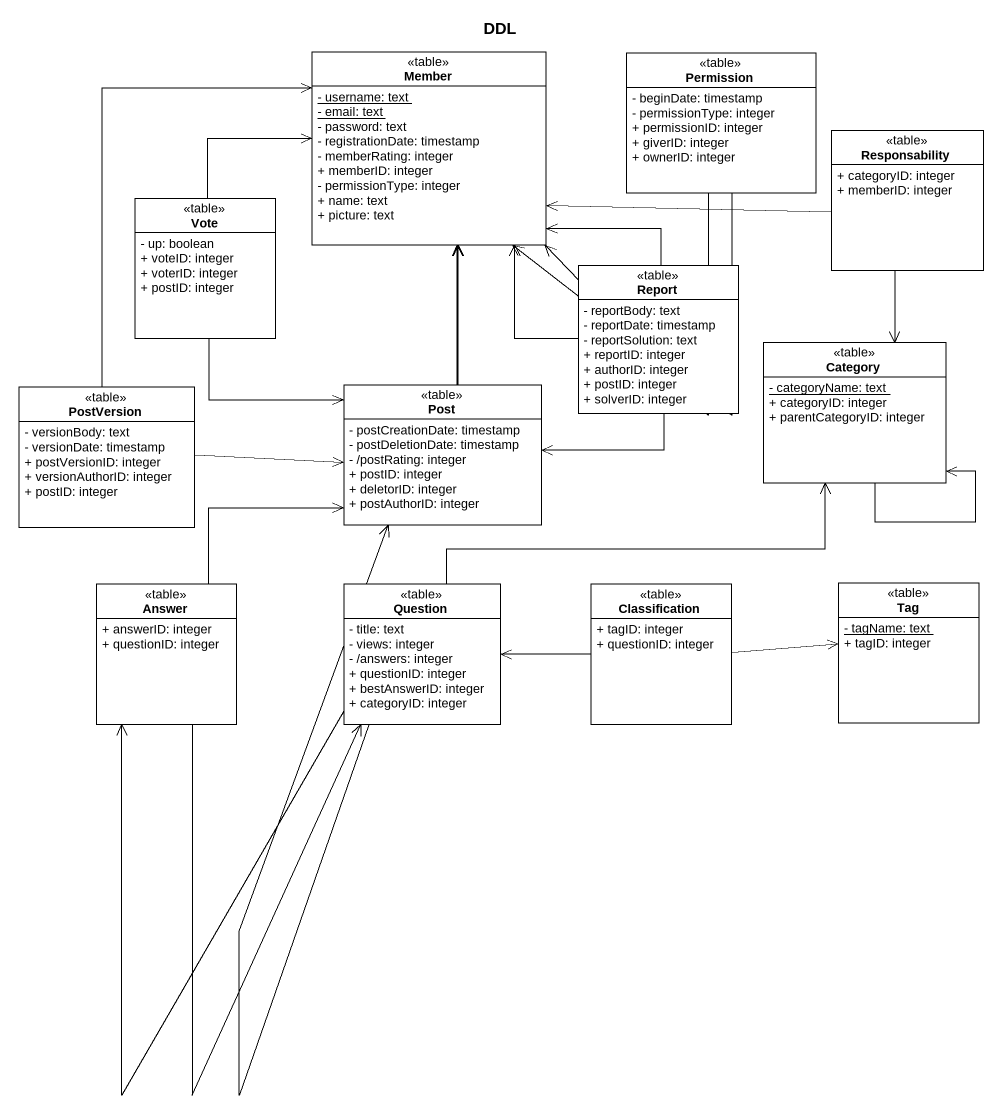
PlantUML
@startuml
title DDL
hide circle
hide empty members
skinparam classAttributeIconSize 0
class Member <<table>> #FFFFFF {
  {static} - username: text
  {static} - email: text
  - password: text
  - registrationDate: timestamp
  - memberRating: integer
  + memberID: integer
  - permissionType: integer
  + name: text
  + picture: text
}
class Permission <<table>> #FFFFFF {
  - beginDate: timestamp
  - permissionType: integer
  + permissionID: integer
  + giverID: integer
  + ownerID: integer
}
class Responsability <<table>> #FFFFFF {
  + categoryID: integer
  + memberID: integer
}
class Vote <<table>> #FFFFFF {
  - up: boolean
  + voteID: integer
  + voterID: integer
  + postID: integer
}
class Report <<table>> #FFFFFF {
  - reportBody: text
  - reportDate: timestamp
  - reportSolution: text
  + reportID: integer
  + authorID: integer
  + postID: integer
  + solverID: integer
}
class Category <<table>> #FFFFFF {
  {static} - categoryName: text
  + categoryID: integer
  + parentCategoryID: integer
}
class PostVersion <<table>> #FFFFFF {
  - versionBody: text
  - versionDate: timestamp
  + postVersionID: integer
  + versionAuthorID: integer
  + postID: integer
}
class Post <<table>> #FFFFFF {
  - postCreationDate: timestamp
  - postDeletionDate: timestamp
  - /postRating: integer
  + postID: integer
  + deletorID: integer
  + postAuthorID: integer
}
class Answer <<table>> #FFFFFF {
  + answerID: integer
  + questionID: integer
}
class Question <<table>> #FFFFFF {
  - title: text
  - views: integer
  - /answers: integer
  + questionID: integer
  + bestAnswerID: integer
  + categoryID: integer
}
class Classification <<table>> #FFFFFF {
  + tagID: integer
  + questionID: integer
}
class Tag <<table>> #FFFFFF {
  {static} - tagName: text
  + tagID: integer
}
Permission -left-> Member
Permission -left-> Member
Responsability -left-> Member
Responsability --> Category
Vote -right-> Member
Vote --> Post
Report -up-> Member
Report -up-> Member
Report -left-> Post
Category --> Category
PostVersion -up-> Member
PostVersion -right-> Post
Post -up-> Member
Post -up-> Member
Answer -up-> Post
Answer -right-> Question
Question -right-> Category
Question -up-> Post
Question -left-> Answer
Classification -left-> Question
Classification -right-> Tag
@enduml
